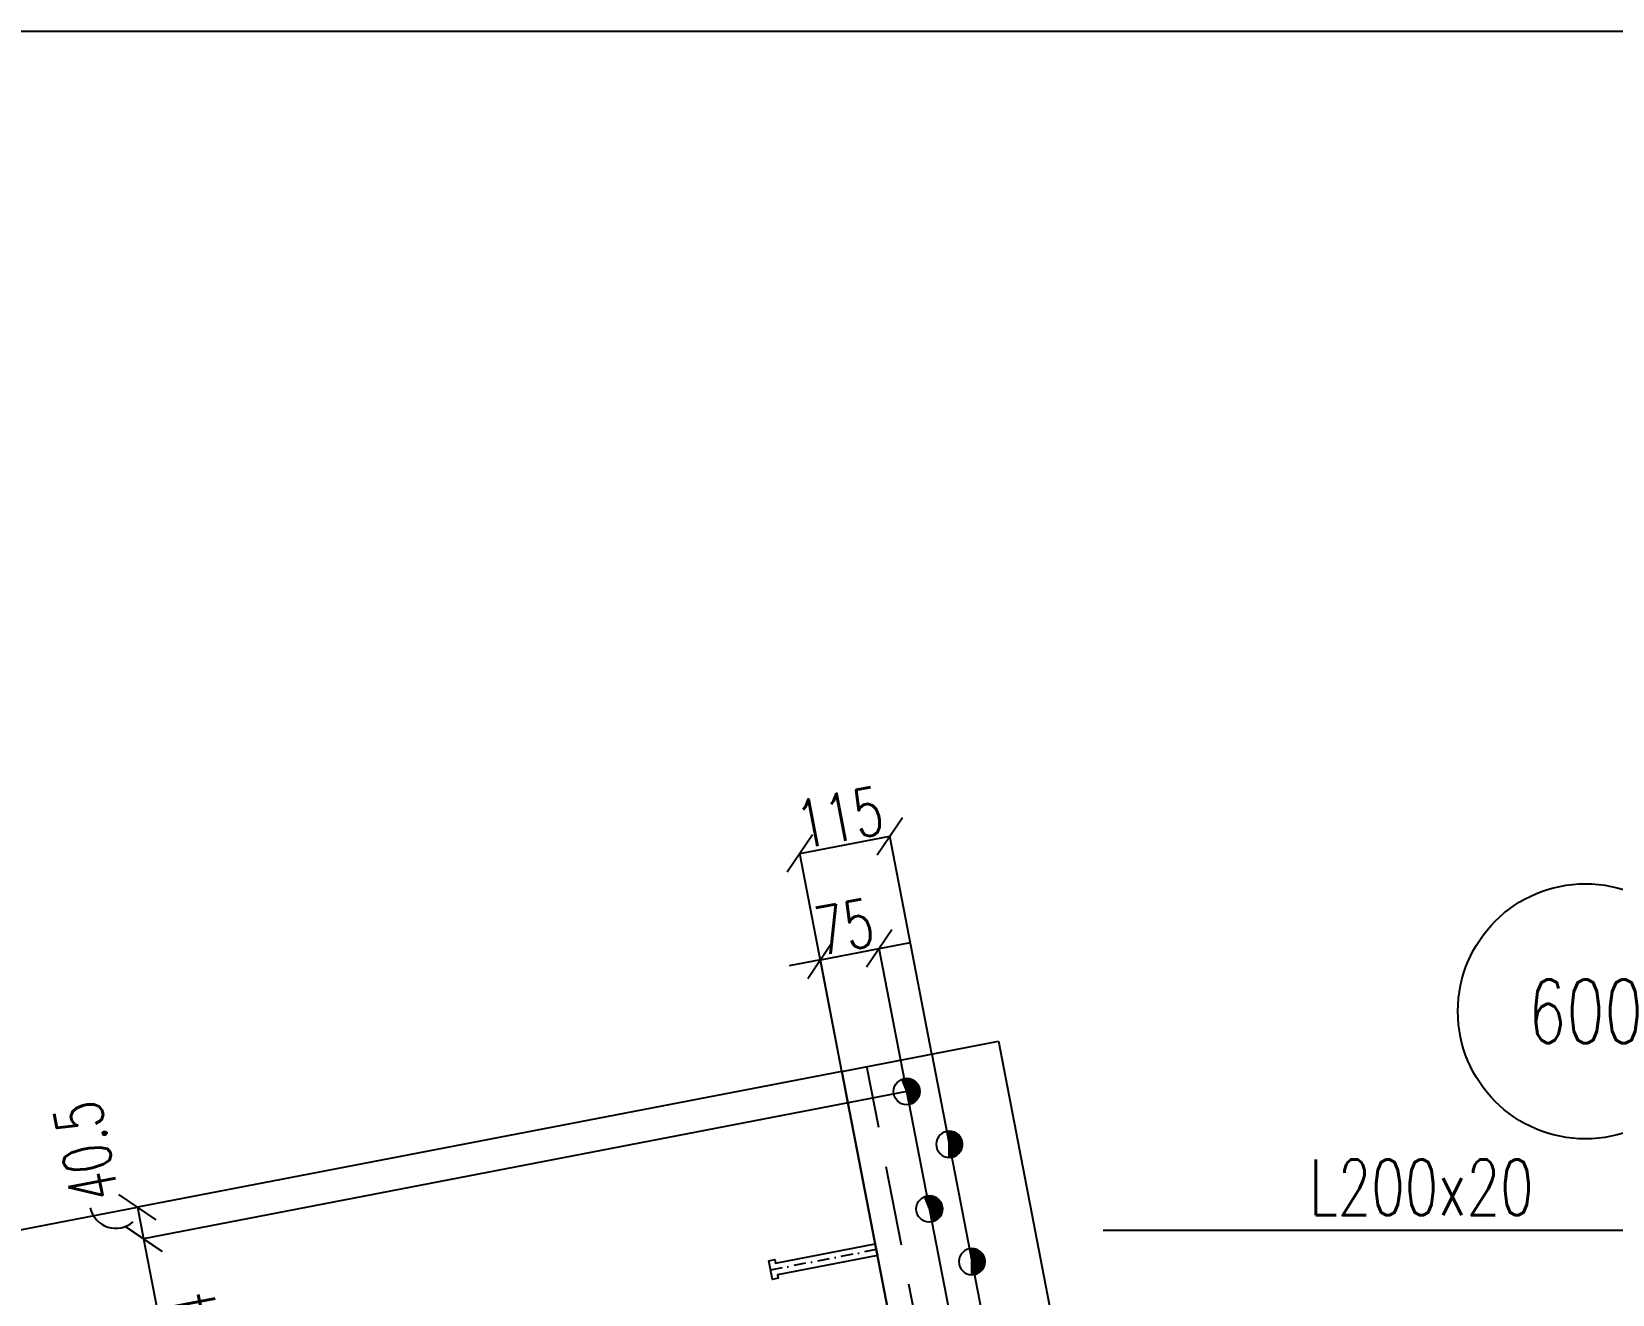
# Model space of a CAD drawing. Extents: x 591592 to 607812, y -3756 to 7724.
# Drawn here: x 603017 to 605000, y 6140 to 7724 of the extents above; entities that cross this region are included whole.
import ezdxf
from ezdxf.enums import TextEntityAlignment as Align

# ---------------------------------------------------------------- set-up
doc = ezdxf.new("R2010")
doc.units = 0
doc.header["$LTSCALE"] = 200
doc.header["$MEASUREMENT"] = 0
doc.linetypes.add('DASHDOT', pattern=[1, 0.5, -0.25, 0, -0.25])
doc.linetypes.add('DASHED', pattern=[0.75, 0.5, -0.25])
doc.layers.get('0').update_dxf_attribs({"linetype": 'CONTINUOUS'})
for name, color, linetype in [('ASSI', 6, 'CONTINUOUS'), ('BOLLINI_1', 7, 'CONTINUOUS'), ('Echelon', 1, 'CONTINUOUS'), ('FORI', 2, 'CONTINUOUS'), ('LINEA_ANG', 2, 'CONTINUOUS'), ('LS', 7, 'CONTINUOUS'), ('MZ', 6, 'DASHDOT'), ('QT_MPR', 7, 'CONTINUOUS'), ('TRAT-Y', 7, 'DASHED')]:
    doc.layers.add(name, color=color, linetype=linetype)
doc.styles.add('QUOTE', font='ROMANS8.SHX', dxfattribs={"width": 0.7})
doc.styles.add('RQL', font='ROMANS8.SHX', dxfattribs={"width": 0.7})
doc.styles.add('RS', font='ROMANS8.shx', dxfattribs={"width": 0.7})
doc.styles.get("Standard").update_dxf_attribs({"font": 'ROMANS8.SHX', "width": 0.7})
doc.dimstyles.new('TRATTO', dxfattribs={"dimscale": 0, "dimtxt": 60, "dimasz": 40, "dimexe": 0, "dimexo": 0, "dimgap": 5, "dimtad": 1, "dimrnd": 0.5, "dimdsep": 46, "dimtxsty": 'RS', "dimblk1": 'OBLIQUE', "dimblk2": 'OBLIQUE', "dimsah": 1, "dimcen": 0.09, "dimclrd": 2, "dimclre": 2, "dimclrt": 7, "dimadec": 0, "dimazin": 0, "dimtfac": 1, "dimtix": 1, "dimtmove": 2, "dimatfit": 3, "dimfxl": 1, "dimtolj": 1, "dimtzin": 0, "dimarcsym": 0})

# ---------------------------------------------------------------- blocks, each defined once
blk = doc.blocks.new('20')
at = {"color": 0}
for p, q in [((0, 0.98), (0.02, 1)), ((0, 0.94), (0.06, 1)), ((1, -0.01), (0, 0.99)), ((0, 0.89), (0.1, 0.99)), ((0, 0.85), (0.14, 0.99)), ((0, 0.8), (0.18, 0.98)), ((0, 0.76), (0.22, 0.98)), ((0, 0.71), (0.25, 0.97)), ((0, 0.67), (0.29, 0.96)), ((1, -0.05), (0, 0.95)), ((0, 0.62), (0.32, 0.95)), ((0, 0.58), (0.36, 0.93)), ((0, 0.53), (0.39, 0.92)), ((0, 0.49), (0.42, 0.91)), ((1, -0.09), (0, 0.9)), ((0, 0.44), (0.45, 0.89)), ((0, 0.4), (0.48, 0.88)), ((0.99, -0.13), (0, 0.86)), ((0, 0.35), (0.51, 0.86)), ((0, 0.31), (0.54, 0.84)), ((0, 0.26), (0.56, 0.83)), ((0.99, -0.17), (0, 0.81)), ((0, 0.22), (0.59, 0.81)), ((0, 0.17), (0.61, 0.79)), ((0.98, -0.21), (0, 0.77)), ((0, 0.13), (0.64, 0.77)), ((0, 0.08), (0.66, 0.75)), ((0, 0.04), (0.69, 0.73)), ((0.97, -0.25), (0, 0.72)), ((0, -0.01), (0.71, 0.7)), ((0.96, -0.28), (0, 0.68)), ((0, -0.05), (0.73, 0.68)), ((0, -0.1), (0.75, 0.66)), ((0.95, -0.32), (0, 0.63)), ((0, -0.14), (0.77, 0.63)), ((0, -0.19), (0.79, 0.61)), ((0.94, -0.35), (0, 0.59)), ((0, -0.23), (0.81, 0.58)), ((0, -0.28), (0.83, 0.56)), ((0.92, -0.38), (0, 0.54)), ((0, -0.32), (0.85, 0.53)), ((0.91, -0.41), (0, 0.5)), ((0, -0.36), (0.87, 0.5)), ((0, -0.41), (0.88, 0.47)), ((0.9, -0.44), (0, 0.45)), ((0, -0.45), (0.9, 0.44)), ((0.88, -0.47), (0, 0.41)), ((0, -0.5), (0.91, 0.41)), ((0, -0.54), (0.92, 0.38)), ((0.87, -0.5), (0, 0.36)), ((0, -0.59), (0.94, 0.35)), ((0.85, -0.53), (0, 0.32)), ((0, -0.63), (0.95, 0.31)), ((0, -0.68), (0.96, 0.28)), ((0.83, -0.56), (0, 0.27)), ((0, -0.72), (0.97, 0.25)), ((0.81, -0.58), (0, 0.23)), ((0, -0.77), (0.98, 0.21)), ((0.79, -0.61), (0, 0.18)), ((0, -0.81), (0.99, 0.17)), ((0.77, -0.63), (0, 0.14)), ((0, -0.86), (0.99, 0.13)), ((0.75, -0.66), (0, 0.09)), ((0, -0.9), (1, 0.09)), ((0.73, -0.68), (0, 0.05)), ((0, -0.95), (1, 0.05)), ((0.71, -0.7), (0, 0.01)), ((0, -0.99), (1, 0.01)), ((1, 0.04), (0.04, 1)), ((1, 0.09), (0.09, 1)), ((0.99, 0.14), (0.14, 0.99)), ((0.98, 0.19), (0.19, 0.98)), ((0.97, 0.25), (0.25, 0.97)), ((0.95, 0.31), (0.31, 0.95)), ((0.92, 0.38), (0.38, 0.92)), ((0.88, 0.47), (0.47, 0.88)), ((0.81, 0.59), (0.59, 0.81)), ((0.69, -0.73), (0, -0.04)), ((0.66, -0.75), (0, -0.08)), ((0.64, -0.77), (0, -0.13)), ((0.61, -0.79), (0, -0.17)), ((0.59, -0.81), (0, -0.22)), ((0.56, -0.83), (0, -0.26)), ((0.54, -0.84), (0, -0.31)), ((0.51, -0.86), (0, -0.35)), ((0.48, -0.88), (0, -0.4)), ((0.45, -0.89), (0, -0.44)), ((0.42, -0.91), (0, -0.49)), ((0.39, -0.92), (0, -0.53)), ((0.36, -0.93), (0, -0.58)), ((0.32, -0.95), (0, -0.62)), ((0.29, -0.96), (0, -0.67)), ((0.25, -0.97), (0, -0.71)), ((0.22, -0.98), (0, -0.76)), ((0.18, -0.98), (0, -0.8)), ((0.14, -0.99), (0, -0.85)), ((0.1, -0.99), (0, -0.89)), ((0.04, -1), (1, -0.04)), ((0.09, -1), (1, -0.09)), ((0.14, -0.99), (0.99, -0.14)), ((0.19, -0.98), (0.98, -0.19)), ((0.25, -0.97), (0.97, -0.25)), ((0.31, -0.95), (0.95, -0.31)), ((0.38, -0.92), (0.92, -0.38)), ((0.47, -0.88), (0.88, -0.47)), ((0.59, -0.81), (0.81, -0.59))]:
    blk.add_line(p, q, dxfattribs=at)
blk.add_line((0, 1), (0, -1))
blk.add_circle((0, 0), 1)
blk = doc.blocks.new('ASSE98')
blk.add_line((0, 0), (1, 0))
at = {"color": 7, "style": 'QUOTE', "width": 0.5, "flags": 1}
for tag, p in [('TI', (1.38308, 6.82731)), ('DI_S', (1.38308, 6.42178)), ('D_S', (1.38308, 6.02092)), ('E_S', (1.38308, 5.68065)), ('NFORI', (1.36454, 5.29792)), ('ALAR', (1.36349, 4.93246)), ('FAM', (1.3775, 4.54645)), ('ALA', (1.38308, 4.19257)), ('DISP2', (1.38308, 3.84971)), ('DISP1', (1.38308, 3.50686)), ('PINZAF', (1.38308, 3.164)), ('PINZAI', (1.38308, 2.82114)), ('TRP', (1.38308, 2.47829)), ('NP', (1.38308, 2.13543)), ('SV', (1.38308, 1.79257)), ('PESO', (1.38308, 1.44971)), ('QUA', (1.38308, 1.10686)), ('LUN', (1.38308, 0.764)), ('PROF', (1.38308, 0.42114)), ('POS', (1.38308, 0.07829))]:
    blk.add_attdef(tag, p, '', height=0.2, dxfattribs=at)
at = {"color": 7, "flags": 1}
for tag, p in [('LAV1', (3.07431, 6.82847)), ('LAV2', (3.07431, 6.49513)), ('LAV3', (3.07431, 6.1618)), ('LAV4', (3.07431, 5.82847)), ('LAV5', (3.07431, 5.49513)), ('LAV6', (3.07431, 5.1618)), ('LAV7', (3.07431, 4.82847)), ('LAV8', (3.07431, 4.49513)), ('LAV9', (3.07431, 4.1618)), ('LAV10', (3.07431, 3.82847))]:
    blk.add_attdef(tag, p, '', height=0.2, dxfattribs=at)
blk = doc.blocks.new('_OBLIQUE')
at = {"color": 0, "linetype": 'ByBlock'}
blk.add_line((-0.5, -0.5), (0.5, 0.5), dxfattribs=at)
blk = doc.blocks.new('*D35')
at = {"layer": 'LS', "color": 2, "lineweight": -2, "transparency": 16777216}
for p, q in [((604006, 6559.8), (604079.7, 6574.1)), ((604079.7, 6574.1), (604119, 6581.6)), ((604114.3, 6394.5), (604079.7, 6574.1)), ((604006, 6559.8), (603966.8, 6552.3)), ((604033.1, 6419.8), (604006, 6559.8))]:
    blk.add_line(p, q, dxfattribs=at)
at = {"layer": 'LS', "color": 2, "lineweight": -2, "transparency": 16777216, "xscale": 40, "yscale": 40, "zscale": 40}
for p, rotation in [((604079.7, 6574.1), 190.915432614), ((604006, 6559.8), 10.91543261400001)]:
    blk.add_blockref('_OBLIQUE', p, dxfattribs=dict(at, rotation=rotation))
at = {"layer": 'LS', "color": 7, "transparency": 16777216, "insert": (604036.2, 6601.3), "char_height": 60, "attachment_point": 5, "rotation": 10.9154, "style": 'RS'}
blk.add_mtext('\\A1;75', dxfattribs=at)
blk = doc.blocks.new('*D36')
at = {"layer": 'LS', "color": 2, "lineweight": -2, "transparency": 16777216}
for p, q in [((603980.3, 6693.1), (604093.3, 6714.9)), ((604146, 6441.6), (604093.3, 6714.9)), ((604033.1, 6419.8), (603980.3, 6693.1))]:
    blk.add_line(p, q, dxfattribs=at)
at = {"layer": 'LS', "color": 2, "lineweight": -2, "transparency": 16777216, "xscale": 40, "yscale": 40, "zscale": 40}
for p, rotation in [((604093.3, 6714.9), 10.91543261400001), ((603980.3, 6693.1), 190.915432614)]:
    blk.add_blockref('_OBLIQUE', p, dxfattribs=dict(at, rotation=rotation))
at = {"layer": 'LS', "color": 7, "transparency": 16777216, "insert": (604030.2, 6738.4), "char_height": 60, "attachment_point": 5, "rotation": 10.9154, "style": 'RS'}
blk.add_mtext('\\A1;115', dxfattribs=at)
blk = doc.blocks.new('A$C6E393FD9')
at = {"layer": 'Echelon', "color": 3}
blk.add_lwpolyline([(2.5, 0), (0, 19.8), (168.6, 41.4), (167.9, 47.2), (177.8, 48.5), (181.8, 17.1), (171.9, 15.8), (171.2, 21.6), (2.5, 0)], close=True, dxfattribs=at)
at = {"layer": 'MZ', "ltscale": 0.2}
blk.add_line((1.3, 9.9), (179.8, 32.8), dxfattribs=at)
blk = doc.blocks.new('*D65')
at = {"layer": 'QT_MPR', "color": 2, "lineweight": -2, "transparency": 16777216}
for p, q in [((604033.1, 6419.8), (603149.3, 6249.4)), ((604114.3, 6394.5), (603157, 6209.9)), ((603149.3, 6249.4), (603157, 6209.9))]:
    blk.add_line(p, q, dxfattribs=at)
at = {"layer": 'QT_MPR', "color": 2, "lineweight": -2, "transparency": 16777216, "xscale": 40, "yscale": 40, "zscale": 40}
for p, rotation in [((603149.3, 6249.4), 100.9154326102485), ((603157, 6209.9), 280.9154326102484)]:
    blk.add_blockref('_OBLIQUE', p, dxfattribs=dict(at, rotation=rotation))
at = {"layer": 'QT_MPR', "color": 7, "transparency": 16777216, "insert": (603084.6, 6319.3), "char_height": 60, "attachment_point": 5, "rotation": 100.9154, "style": 'RS'}
blk.add_mtext('\\A1;40.5', dxfattribs=at)
blk = doc.blocks.new('*D66')
at = {"layer": 'QT_MPR', "color": 2, "lineweight": -2, "transparency": 16777216}
for p, q in [((604114.3, 6394.5), (603157, 6209.9)), ((603157, 6209.9), (603213.8, 5915.3)), ((604171.1, 6099.9), (603213.8, 5915.3))]:
    blk.add_line(p, q, dxfattribs=at)
at = {"layer": 'QT_MPR', "color": 2, "lineweight": -2, "transparency": 16777216, "xscale": 40, "yscale": 40, "zscale": 40}
for p, rotation in [((603157, 6209.9), 100.9154326102485), ((603213.8, 5915.3), 280.9154326102484)]:
    blk.add_blockref('_OBLIQUE', p, dxfattribs=dict(at, rotation=rotation))
at = {"layer": 'QT_MPR', "color": 7, "transparency": 16777216, "insert": (603228.2, 6073.6), "char_height": 60, "attachment_point": 5, "rotation": 100.9154, "style": 'RS'}
blk.add_mtext('\\A1;75x4', dxfattribs=at)
blk = doc.blocks.new('*D67')
at = {"layer": 'QT_MPR', "color": 2, "lineweight": -2, "transparency": 16777216}
for p, q in [((604114.3, 6394.5), (603157, 6209.9)), ((603157, 6209.9), (603213.8, 5915.3)), ((604171.1, 6099.9), (603213.8, 5915.3))]:
    blk.add_line(p, q, dxfattribs=at)
at = {"layer": 'QT_MPR', "color": 2, "lineweight": -2, "transparency": 16777216, "xscale": 40, "yscale": 40, "zscale": 40}
for p, rotation in [((603157, 6209.9), 100.9154326102485), ((603213.8, 5915.3), 280.9154326102484)]:
    blk.add_blockref('_OBLIQUE', p, dxfattribs=dict(at, rotation=rotation))
at = {"layer": 'QT_MPR', "color": 7, "transparency": 16777216, "insert": (603151, 6056), "char_height": 60, "attachment_point": 5, "rotation": 100.9154, "style": 'RS'}
blk.add_mtext('\\A1;300', dxfattribs=at)
blk = doc.blocks.new('xxx')
blk.add_circle((0, 0), 8)
at = {"color": 3, "style": 'RQL', "width": 0.7}
blk.add_attdef('POS', text='', height=4, dxfattribs=at).set_placement((0, 0), align=Align.MIDDLE)
at = {"color": 3, "style": 'RQL', "width": 0.7, "flags": 1}
blk.add_attdef('POS1', (-0.394, -5.419), '', height=2, dxfattribs=at)
at = {"style": 'RQL', "width": 0.7, "flags": 1}
blk.add_attdef('TIPO', (-0.394, -8.657), '', height=2, dxfattribs=at)

msp = doc.modelspace()

# ---------------------------------------------------------------- linework, layer by layer
at = {"layer": 'LINEA_ANG'}
for p, q in [((604033.052, 6419.792), (604229.433, 6457.664)), ((604229.433, 6457.664), (604869.091, 3140.78)), ((604672.709, 3102.908), (604033.052, 6419.792))]:
    msp.add_line(p, q, dxfattribs=at)
at = {"layer": 'LS', "color": 6}
for p, q in [((604106.705, 6433.996), (604746.362, 3117.112)), ((604145.981, 6441.571), (604250.663, 5898.753)), ((605381.374, 6220.047), (604360.715, 6220.047))]:
    msp.add_line(p, q, dxfattribs=at)
at = {"layer": 'LS', "color": 2}
msp.add_line((602854.762, 6192.56), (603149.335, 6249.368), dxfattribs=at)
at = {"layer": 'LS', "color": 8}
msp.add_lwpolyline([(591591.982, 7724.403), (591591.982, -3755.597), (604311.982, -3755.597), (604311.982, -2155.597), (607811.982, -2155.597), (607811.982, 7724.403), (591591.982, 7724.403)], close=True, dxfattribs=at)
at = {"layer": 'LS', "const_width": 0.25}
msp.add_lwpolyline([(604032.677, 6419.792, 1), (604033.427, 6419.792, 1)], format="xyb", close=True, dxfattribs=at)
at = {"layer": 'LS', "color": 6}
msp.add_arc((603122.257, 6256.208), 33.152, 193.373755, 311.161103, dxfattribs=at)
at = {"layer": 'TRAT-Y'}
msp.add_line((604704.13, 3108.967), (604064.473, 6425.852), dxfattribs=at)

# ---------------------------------------------------------------- block references
at = {"layer": 'ASSI'}
ref = msp.add_blockref('ASSE98', (604033.052, 6419.792), dxfattribs=dict(at, xscale=3377.999999999999, rotation=280.9154326102484))
ref.add_attrib('PROF', 'L200x20', (604619.358, 6239.431), dxfattribs={"layer": '0', "color": 2, "height": 70, "style": 'QUOTE', "width": 0.7})
ref.add_attrib('LUN', '3378', (605195.078, 6240.385), dxfattribs={"layer": '0', "color": 2, "height": 70, "style": 'QUOTE', "width": 0.7})
ref.add_attrib('SV', 'Lg.', (605040.944, 6240.385), dxfattribs={"layer": '0', "color": 2, "height": 70, "style": 'QUOTE', "width": 0.7})
at = {"layer": 'BOLLINI_1', "xscale": 19.99799999950235, "yscale": 19.99799999950235, "zscale": 19.99799999950235}
msp.add_blockref('xxx', (604965.794, 6495.236), dxfattribs=at).add_auto_attribs({'POS': '600'})
at = {"layer": 'FORI', "yscale": 16.5, "zscale": 16.5}
for p, xscale, rotation in [((604114.32, 6394.507), 16.5, 21.8308652204935), ((604167.798, 6328.438), -16.5, 180.0000000000086), ((604142.724, 6247.221), 16.5, 21.8308652204935), ((604196.202, 6181.152), -16.5, 180.0000000000086)]:
    msp.add_blockref('20', p, dxfattribs=dict(at, xscale=xscale, rotation=rotation))
at = {"layer": 'LS', "color": 6, "xscale": 0.75, "yscale": 0.75, "zscale": 0.75, "rotation": 183.6182233075684}
msp.add_blockref('A$C6E393FD9', (604076.653, 6203.68), dxfattribs=at)

# ---------------------------------------------------------------- dimensions: what is measured, and where the dimension line sits
at = {"layer": 'LS'}
for base, p2, text, picture, middle in [((604093.271, 6714.89), (604145.981, 6441.571), '115', '*D36', (604030.179, 6738.368)), ((604079.695, 6574.053), (604114.32, 6394.507), '75', '*D35', (604036.241, 6601.318))]:
    dim = msp.add_linear_dim(base=base, p1=(604033.052, 6419.792), p2=p2, angle=10.915433, text=text, dimstyle='TRATTO', override={"dimscale": 1}, dxfattribs=at)
    dim.commit()
    dim.dimension.update_dxf_attribs({"geometry": picture, "text_midpoint": middle})
at = {"layer": 'QT_MPR'}
for base, p1, p2, text, picture, middle in [((603156.95, 6209.879), (604033.052, 6419.792), (604114.32, 6394.507), '40.5', '*D65', (603084.641, 6319.266)), ((603213.758, 5915.307), (604114.32, 6394.507), (604171.128, 6099.935), '300', '*D67', (603150.987, 6055.965)), ((603213.758, 5915.307), (604114.32, 6394.507), (604171.128, 6099.935), '75x4', '*D66', (603228.195, 6073.582))]:
    dim = msp.add_linear_dim(base=base, p1=p1, p2=p2, angle=100.915433, text=text, dimstyle='TRATTO', override={"dimscale": 1}, dxfattribs=at)
    dim.commit()
    dim.dimension.update_dxf_attribs({"geometry": picture, "text_midpoint": middle, "dimtype": 128})

doc.saveas('drawing.dxf')
